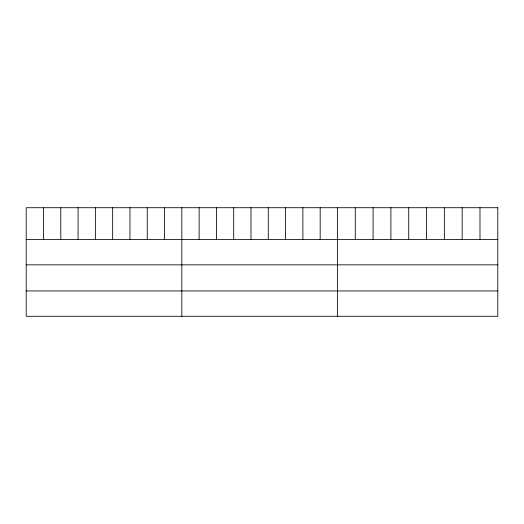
<?xml version="1.0" encoding="UTF-8"?>
<svg xmlns="http://www.w3.org/2000/svg" width="524" height="524" viewBox="0 0 524 524"><rect width="100%" height="100%" fill="white"/><g stroke="black" fill="none" stroke-linecap="round" stroke-linejoin="round"><path stroke-width="0.79" d="M26.2 239.514L497.8 239.514M26.2 264.843L497.8 264.843M26.2 290.944L497.8 290.944M479.984 207.72L479.984 239.514M462.168 207.72L462.168 239.514M444.352 207.72L444.352 239.514M426.536 207.72L426.536 239.514M408.72 207.72L408.72 239.514M390.904 207.72L390.904 239.514M373.088 207.72L373.088 239.514M355.272 207.72L355.272 239.514M337.456 207.72L337.456 316.28M320.164 207.72L320.164 239.514M302.872 207.72L302.872 239.514M285.58 207.72L285.58 239.514M268.288 207.72L268.288 239.514M250.996 207.72L250.996 239.514M233.704 207.72L233.704 239.514M216.412 207.72L216.412 239.514M199.12 207.72L199.12 239.514M181.828 207.72L181.828 316.28M164.536 207.72L164.536 239.514M147.244 207.72L147.244 239.514M129.952 207.72L129.952 239.514M112.66 207.72L112.66 239.514M95.368 207.72L95.368 239.514M78.076 207.72L78.076 239.514M60.784 207.72L60.784 239.514M43.492 207.72L43.492 239.514M497.8 207.72L26.2 207.72L26.2 316.28L497.8 316.28L497.8 207.72"/></g></svg>
